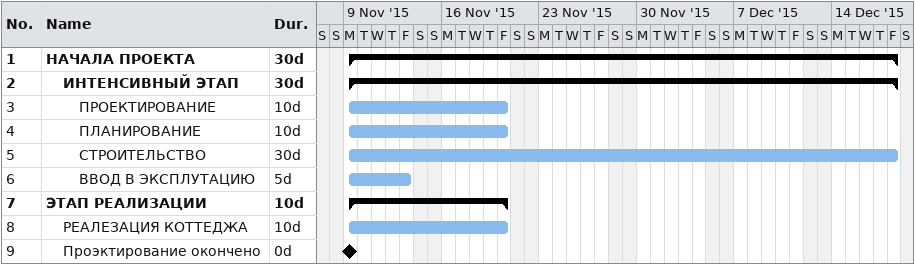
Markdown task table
| ID | Level | Task | Duration | Start | Finish |
|---|---|---|---|---|---|
| 1 | 1 | **НАЧАЛА ПРОЕКТА** | 30d | 2015-11-09 | 2015-12-18 |
| 2 | 2 | **ИНТЕНСИВНЫЙ ЭТАП** | 30d | 2015-11-09 | 2015-12-18 |
| 3 | 3 | ПРОЕКТИРОВАНИЕ | 10d | 2015-11-09 | 2015-11-20 |
| 4 | 3 | ПЛАНИРОВАНИЕ | 10d | 2015-11-09 | 2015-11-20 |
| 5 | 3 | СТРОИТЕЛЬСТВО | 30d | 2015-11-09 | 2015-12-18 |
| 6 | 3 | ВВОД В ЭКСПЛУТАЦИЮ | 5d | 2015-11-09 | 2015-11-13 |
| 7 | 1 | **ЭТАП РЕАЛИЗАЦИИ** | 10d | 2015-11-09 | 2015-11-20 |
| 8 | 2 | РЕАЛЕЗАЦИЯ КОТТЕДЖА | 10d | 2015-11-09 | 2015-11-20 |
| 9 | 2 | Проэктирование окончено | 0d | 2015-11-09 | 2015-11-09 |
